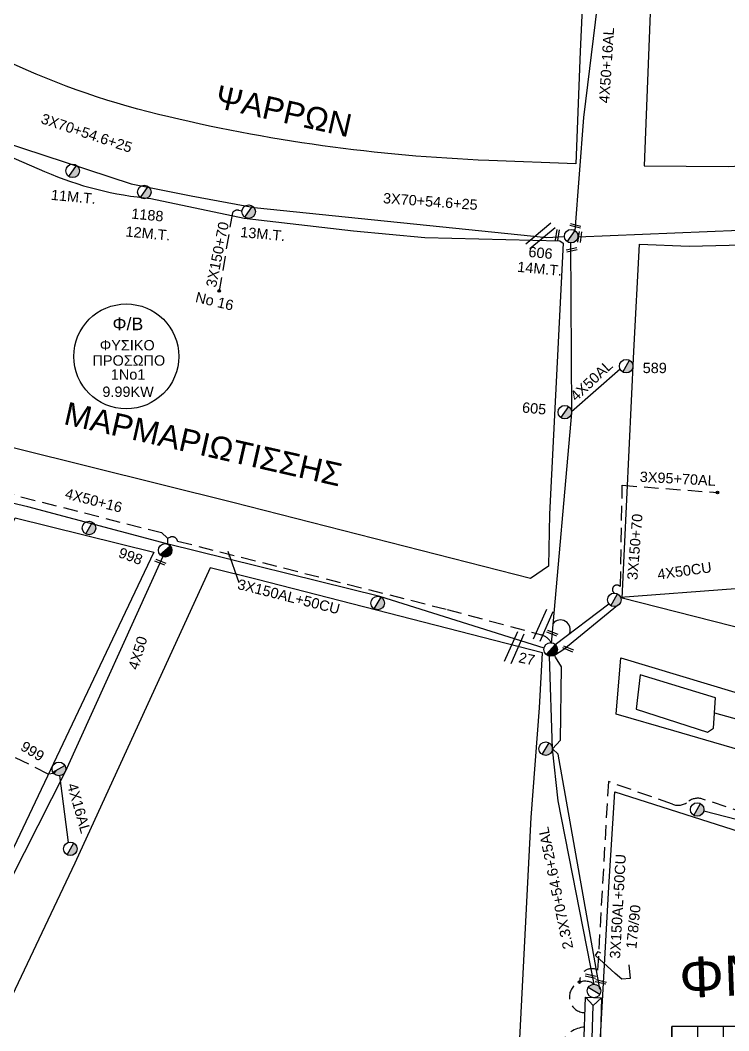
# Model space of a CAD drawing. Header units: millimetres. Extents: x 898 to 5598, y 789 to 3443.
# Drawn here: x 2477 to 2600.3, y 1443 to 1619 of the extents above; entities that cross this region are included whole.
import ezdxf
from ezdxf.enums import TextEntityAlignment as Align

# ---------------------------------------------------------------- set-up
doc = ezdxf.new("R2010")
doc.units = ezdxf.units.MM
doc.linetypes.add('DASHED', pattern=[19.05, 12.7, -6.35])
for name, color, linetype in [('Pillar OTE', 7, 'Continuous'), ('Άγνωστα', 7, 'Continuous'), ('Ασφαλειοκιβώτια Χ.Τ 9 αναχωρήσεων', 7, 'Continuous'), ('Γυμνά εναέρια ΧΤ (1Φ)   2x16AL', 7, 'Continuous'), ('Γυμνά εναέρια ΧΤ (3Φ)   4x50CU', 7, 'Continuous'), ('Γυμνά εναέρια ΧΤ και ΦΟΠ (3Φ)   4x50+16AL', 7, 'Continuous'), ('Επιγραφές - Σχήματα', 7, 'Continuous'), ('Καλώδια ΧΤ   3x150+50AL XLPE', 7, 'DASHED'), ('Καλώδια ΧΤ   3x150+70AL', 7, 'DASHED'), ('Καλώδια ΧΤ   3x150AL+50CU', 7, 'DASHED'), ('Μηχανική τομή', 7, 'Continuous'), ('Στύλος ΦΜ', 7, 'Continuous'), ('Στύλος ΦΜ @ 1', 7, 'Continuous'), ('Συνδέσεις', 7, 'Continuous'), ('Συνεστραμμένα ΧΤ   3x70+54.6+25 AL', 7, 'SYN_LINE'), ('Τομή', 7, 'Continuous'), ('Υποσταθμός εναέριος 2 στύλων', 7, 'Continuous'), ('Υποσταθμός πόλεως', 7, 'Continuous'), ('Υπόβαθρο ΔΕΗ', 7, 'Continuous'), ('Υπόγεια καλώδια Παροχών ΧΤ   4x16AL', 7, 'DASHED'), ('Υπόγεια καλώδια Παροχών ΧΤ   4x50AL', 7, 'DASHED')]:
    doc.layers.add(name, color=color, linetype=linetype)
doc.styles.add('ar', font='arial.ttf')
doc.styles.add('arial', font='arial.ttf')
doc.styles.get("Standard").update_dxf_attribs({"font": 'arial.ttf'})
doc.linetypes.add('SYN_LINE', pattern='A,0.5,-0.0001,["/\\/\\/\\/",Standard,S=0.1,R=0,X=0,Y=-0.05],-0.25', length=0.7501)
doc.dimstyles.new('ISO-25', dxfattribs={"dimtxt": 2.5, "dimasz": 2.5, "dimexe": 1.25, "dimexo": 0.625, "dimtad": 1, "dimtxsty": 'Standard', "dimcen": 2.5, "dimadec": 0, "dimazin": 0, "dimtfac": 1, "dimtmove": 0, "dimatfit": 3, "dimfxl": 1, "dimarcsym": 0})

# ---------------------------------------------------------------- blocks, each defined once
blk = doc.blocks.new('ΥΠΑΡΧΩΝ ΤΣΙΜΕΝΤΕΝΙΟΣ ΣΤΥΛΟΣ')
at = {"layer": 'Στύλος ΦΜ'}
blk.add_hatch(color=7, dxfattribs=at).paths.add_polyline_path([(-1.29, -2.28, 0.574793), (2.62, 0, 0.268822), (1.3, 2.27)])
at = {"layer": 'Στύλος ΦΜ', "color": 7}
blk.add_line((-1.29, -2.28), (1.3, 2.27), dxfattribs=at)
blk.add_circle((0, 0), 2.62, dxfattribs=at)
at = {"layer": 'Στύλος ΦΜ', "flags": 4}
for tag, p in [('ΑΡΙΘΜΟΣ', (-4.68, 8.05)), ('ΤΥΠΟΣ', (-4.91, 3.03))]:
    blk.add_attdef(tag, p, '', height=4, dxfattribs=at)
blk = doc.blocks.new('ΑΣΦΑΛΕΙΟΚΙΒΩΤΙΟ ΥΠΟΣΤΑΘΜΟΥ 9 ΑΝΑΧΩΡΗΣΕΩΝ')
at = {"layer": 'Ασφαλειοκιβώτια Χ.Τ 9 αναχωρήσεων', "ltscale": 40}
for p, q in [((-23.8, 40.36), (24.02, 40.36)), ((-9.72, 40.36), (-9.72, -40.64)), ((9.94, 40.36), (9.94, -40.64)), ((-23.8, 31.36), (24.02, 31.36)), ((-23.8, 22.36), (24.02, 22.36)), ((-23.8, 13.36), (24.02, 13.36)), ((-23.8, 4.36), (24.02, 4.36)), ((-23.8, -4.64), (24.02, -4.64)), ((-23.8, -13.64), (24.02, -13.64)), ((-23.8, -22.64), (24.02, -22.64)), ((-23.8, -31.64), (24.02, -31.64))]:
    blk.add_line(p, q, dxfattribs=at)
at = {"layer": 'Ασφαλειοκιβώτια Χ.Τ 9 αναχωρήσεων'}
blk.add_lwpolyline([(-23.8, -40.64), (24.02, -40.64), (24.02, 40.36), (-23.8, 40.36)], close=True, dxfattribs=at)
for s, p in [('1', (-18.13, 36.98)), ('2', (-18.13, 28.42)), ('3', (-18.13, 19.34)), ('4', (-18.13, 10.32)), ('5', (-18.13, 1.31)), ('6', (-18.13, -7.83)), ('7', (-18.13, -16.07)), ('8', (-18.13, -25.75)), ('9', (-18.13, -34.45))]:
    blk.add_text(s, height=3.6, rotation=270, dxfattribs=at).set_placement(p)
at = {"layer": 'Ασφαλειοκιβώτια Χ.Τ 9 αναχωρήσεων', "ltscale": 40}
for tag, height, p in [('ΟΝΟΜΑ', 5, (-0.16, 44.31)), ('ΚΕΙΜΕΝΟ 1', 2, (17.06, 35.59)), ('ΚΕΙΜΕΝΟ 2', 2, (17.06, 26.88)), ('ΚΕΙΜΕΝΟ 3', 2, (17.06, 17.69)), ('ΚΕΙΜΕΝΟ 4', 2, (17.06, 8.71)), ('ΚΕΙΜΕΝΟ 5', 2, (17.06, -0.13)), ('ΚΕΙΜΕΝΟ 6', 2, (17.06, -9.05)), ('ΚΕΙΜΕΝΟ 7', 2, (17.06, -18.13)), ('ΚΕΙΜΕΝΟ 8', 2, (17.06, -26.85)), ('ΚΕΙΜΕΝΟ 9', 2, (17.06, -35.99)), ('ΣΧ', 2, (-0.1, -42.64))]:
    blk.add_attdef(tag, text='', height=height, dxfattribs=at).set_placement(p, align=Align.MIDDLE_CENTER)
blk = doc.blocks.new('ΥΠΟΣΤΑΘΜΟΣ ΕΝΑΕΡΙΟΣ ΕΠΙ 2 ΣΤΥΛΩΝ')
at = {"layer": 'Υποσταθμός εναέριος 2 στύλων', "linetype": 'Continuous'}
for points in [[(-11.97, -2.11, 0.574793), (-8.45, -0.07, 0.268822), (-9.64, 1.98)], [(9.68, -2.15, 0.574793), (13.19, -0.1, 0.268822), (12.01, 1.95)]]:
    blk.add_hatch(color=256, dxfattribs=at).paths.add_polyline_path(points)
for p, q in [((-11.97, -2.11), (-9.64, 1.98)), ((9.68, -2.15), (12.01, 1.95))]:
    blk.add_line(p, q, dxfattribs=at)
for centre in [(-10.81, -0.07), (10.84, -0.1)]:
    blk.add_circle(centre, 2.36, dxfattribs=at)
at = {"layer": 'Υποσταθμός πόλεως', "linetype": 'Continuous', "ltscale": 40}
blk.add_lwpolyline([(-8.57, 2.82), (8.57, 2.82), (8.57, -2.82), (-8.57, -2.82)], close=True, dxfattribs=at)
for points in [[(-5.75, 0), (-8.57, 2.82)], [(-8.57, -2.82), (-5.75, 0)], [(-5.75, 0), (5.75, 0)], [(5.75, 0), (8.57, 2.82)], [(8.57, -2.82), (5.75, 0)]]:
    blk.add_lwpolyline(points, dxfattribs=at)
at = {"layer": 'Υποσταθμός εναέριος 2 στύλων', "ltscale": 40, "flags": 1}
for tag, p in [('ΜΕΤΑΣΧΗΜΑΤΙΣΜΟΣ', (14.09, 2.51)), ('ΙΣΧΥΣ', (14.07, -0.28)), ('ΑΡΙΘΜΟΣ', (14.19, -3))]:
    blk.add_attdef(tag, p, '', height=1.8, dxfattribs=at)
blk = doc.blocks.new('ΤΟΜΗ')
at = {"layer": 'Τομή', "ltscale": 40}
for p, q in [((-5.68, 0), (5.68, 0)), ((5.68, -2.33), (-5.68, -2.33))]:
    blk.add_line(p, q, dxfattribs=at)
blk = doc.blocks.new('ΜΗΧΑΝΙΚΗ ΤΟΜΗ')
at = {"layer": 'Μηχανική τομή', "ltscale": 40}
for p, q in [((-1.89, 0.78), (1.89, 0.78)), ((1.89, 0), (-1.89, 0))]:
    blk.add_line(p, q, dxfattribs=at)
blk = doc.blocks.new('_ΣΥΝΔΕΣΗ')
at = {"layer": 'Συνδέσεις', "linetype": 'SYN_LINE', "ltscale": 40}
blk.add_hatch(color=256, dxfattribs=at).paths.add_polyline_path([(0.5, -0.01, 1), (-0.5, -0.01, 1)])
at = {"layer": 'Συνδέσεις'}
blk.add_circle((0, -0.01), 0.5, dxfattribs=at)

msp = doc.modelspace()

# ---------------------------------------------------------------- linework, layer by layer
at = {"layer": 'Pillar OTE', "color": 5, "linetype": 'DASHED', "ltscale": 0.2}
msp.add_arc((2580.85, 1519.85), 0.772, 43.37, 243.2896, dxfattribs=at)
at = {"layer": 'Άγνωστα', "color": 2, "linetype": 'DASHED', "ltscale": 0.2}
msp.add_lwpolyline([(2515.6, 1585.75), (2515.06, 1585.87, 0.320844), (2513.94, 1585.42), (2511.64, 1571.84)], format="xyb", dxfattribs=at)
at = {"layer": 'Άγνωστα', "color": 1, "linetype": 'SYN_LINE', "ltscale": 20}
msp.add_lwpolyline([(2574.07, 1581.26), (2613.46, 1582.91), (2630.29, 1583.76), (2630.32, 1583.81)], dxfattribs=at)
at = {"layer": 'Άγνωστα', "color": 62}
msp.add_lwpolyline([(2572.79, 1580.2), (2572.97, 1550.62), (2569.42, 1510.43)], dxfattribs=at)
at = {"layer": 'Άγνωστα', "color": 5, "linetype": 'DASHED', "ltscale": 0.2}
msp.add_lwpolyline([(2581.79, 1538), (2598.35, 1536.74)], dxfattribs=at)
at = {"layer": 'Άγνωστα', "color": 62, "linetype": 'SYN_LINE', "ltscale": 15}
msp.add_lwpolyline([(2570.11, 1510.3), (2579.45, 1517.35)], dxfattribs=at)
at = {"layer": 'Άγνωστα', "color": 62, "linetype": 'SYN_LINE', "ltscale": 20}
msp.add_lwpolyline([(2576.91, 1451.13), (2570.64, 1483.05), (2569.64, 1492.13), (2569.1, 1508.26)], dxfattribs=at)
at = {"layer": 'Άγνωστα', "color": 5, "linetype": 'SYN_LINE', "ltscale": 20}
msp.add_lwpolyline([(2577.9, 1450.28), (2570.65, 1491.18), (2569.64, 1492.13), (2571.04, 1493.63), (2571.24, 1506.42), (2570.18, 1508.08)], dxfattribs=at)
at = {"layer": 'Άγνωστα', "color": 173, "linetype": 'DASHED', "ltscale": 0.2}
msp.add_lwpolyline([(2483.36, 1488.41), (2482.87, 1487.82), (2481.89, 1487.71), (2472.54, 1492.4)], dxfattribs=at)
at = {"layer": 'Άγνωστα', "color": 7}
msp.add_lwpolyline([(2672.34, 1459.47), (2625.06, 1473.77), (2595.97, 1481.26)], dxfattribs=at)
at = {"layer": 'Γυμνά εναέρια ΧΤ (1Φ)   2x16AL', "color": 173, "linetype": 'Continuous', "ltscale": 0.2}
msp.add_lwpolyline([(2485.41, 1475.83), (2483.89, 1487.45)], dxfattribs=at)
at = {"layer": 'Γυμνά εναέρια ΧΤ (3Φ)   4x50CU', "color": 173}
msp.add_lwpolyline([(2501.83, 1525.58), (2484.81, 1488.13), (2465.69, 1450.39), (2459.24, 1438.88)], dxfattribs=at)
at = {"layer": 'Γυμνά εναέρια ΧΤ (3Φ)   4x50CU', "color": 5, "linetype": 'SYN_LINE', "ltscale": 20}
msp.add_lwpolyline([(2581.47, 1518.54), (2601.5, 1520.03)], dxfattribs=at)
at = {"layer": 'Γυμνά εναέρια ΧΤ (3Φ)   4x50CU', "color": 5, "linetype": 'SYN_LINE', "ltscale": 15}
msp.add_lwpolyline([(2570.18, 1508.08), (2569.97, 1508.42), (2571.63, 1509.47), (2580.96, 1517.14)], dxfattribs=at)
at = {"layer": 'Γυμνά εναέρια ΧΤ και ΦΟΠ (3Φ)   4x50+16AL', "color": 1, "ltscale": 40}
msp.add_lwpolyline([(2573.57, 1582.33), (2575.11, 1602.04), (2577.48, 1621.5), (2577.69, 1641.31), (2577.61, 1659.31)], dxfattribs=at)
at = {"layer": 'Γυμνά εναέρια ΧΤ και ΦΟΠ (3Φ)   4x50+16AL', "color": 1}
msp.add_lwpolyline([(2568.18, 1509.65), (2539.57, 1518.61), (2502.52, 1527.83), (2478.34, 1534.24), (2445.68, 1541.89), (2409.95, 1552.2)], dxfattribs=at)
at = {"layer": 'Επιγραφές - Σχήματα', "linetype": 'Continuous', "ltscale": 20}
msp.add_lwpolyline([(2582.95, 1454.51), (2583.18, 1452.11), (2581.69, 1451.99), (2580.55, 1453.02), (2577.11, 1456.11), (2577.57, 1456.8), (2578.03, 1456.57)], dxfattribs=at)
at = {"layer": 'Επιγραφές - Σχήματα', "color": 202}
msp.add_circle((2495.47, 1560.44), 9.13, dxfattribs=at)
at = {"layer": 'Καλώδια ΧΤ   3x150+50AL XLPE', "color": 7, "linetype": 'Continuous', "ltscale": 0.2}
msp.add_arc((2571.04, 1512.84), 1.71, 338.0219, 139.444, dxfattribs=at)
at = {"layer": 'Καλώδια ΧΤ   3x150+50AL XLPE', "color": 62, "linetype": 'DASHED', "ltscale": 0.2}
for centre, radius, start, end in [((2576.48, 1451.76), 2.08, 60.6091, 187.0432), ((2575.32, 1448.92), 2.73, 55.0391, 273.2933)]:
    msp.add_arc(centre, radius, start, end, dxfattribs=at)
at = {"layer": 'Καλώδια ΧΤ   3x150+50AL XLPE', "color": 2, "linetype": 'DASHED', "ltscale": 0.2}
msp.add_arc((2575.48, 1439.01), 4.65, 93.1285, 215.7746, dxfattribs=at)
at = {"layer": 'Καλώδια ΧΤ   3x150+70AL', "color": 173, "ltscale": 0.2}
msp.add_lwpolyline([(2410.38, 1552.89), (2445.8, 1543.89), (2473.44, 1536.95), (2501.57, 1529.76), (2502.65, 1528.79), (2502.64, 1527.79)], dxfattribs=at)
at = {"layer": 'Καλώδια ΧΤ   3x150+70AL', "color": 5, "linetype": 'DASHED', "ltscale": 0.2}
msp.add_lwpolyline([(2581.47, 1520.39), (2581.48, 1520.46), (2581.79, 1538)], dxfattribs=at)
at = {"layer": 'Καλώδια ΧΤ   3x150AL+50CU', "color": 173, "ltscale": 0.2}
msp.add_lwpolyline([(2502.65, 1528.79), (2503.1, 1528.97, -0.462486), (2504.39, 1528.29), (2551.29, 1516.38), (2567.71, 1511.96, -0.186895), (2569.44, 1510.59, 0.571118)], format="xyb", dxfattribs=at)
at = {"layer": 'Καλώδια ΧΤ   3x150AL+50CU', "color": 62, "linetype": 'DASHED', "ltscale": 0.2}
msp.add_lwpolyline([(2659.4, 1439.75), (2660.88, 1446.25), (2665.14, 1462.94), (2627.93, 1473.66), (2603.52, 1480.8), (2595.78, 1483.37, 0.258329), (2593.27, 1482.91, -0.273968), (2590.51, 1482.48), (2579.37, 1486.42), (2577.5, 1453.57)], format="xyb", dxfattribs=at)
at = {"layer": 'Συνεστραμμένα ΧΤ   3x70+54.6+25 AL', "color": 2, "linetype": 'SYN_LINE', "ltscale": 15}
msp.add_lwpolyline([(2450.16, 1607.56), (2473.53, 1597.95), (2496.31, 1590.51), (2506.74, 1588.41), (2517.72, 1586.34), (2568.66, 1581.17), (2571.72, 1581.32)], dxfattribs=at)
at = {"layer": 'Υπόβαθρο ΔΕΗ'}
for points in [[(2456.99, 1620.08), (2472.97, 1647.06), (2483.91, 1666), (2489.03, 1675.6), (2508.55, 1669.52, 0.044871), (2527.24, 1665.48), (2544.92, 1662.08), (2558.1, 1660.26), (2569.07, 1659.15), (2576.12, 1658.78), (2575.18, 1628.69), (2574.49, 1613.54), (2573.72, 1593.98), (2558.54, 1594.56, -0.050227), (2501.08, 1602.56, -0.053215), (2472.95, 1612.67, 0.008527), (2456.99, 1620.08, -1.064285)], [(2588.17, 1658.73), (2585.6, 1593.61), (2600.21, 1593.53), (2638.16, 1595.46), (2662.85, 1599.06), (2677.75, 1601.63), (2694.87, 1604.57), (2701.21, 1632.7), (2703.84, 1644.35), (2710.29, 1670.47), (2707.62, 1673.27), (2667.46, 1665.39, -0.032778), (2628.16, 1660.31, -0.017361), (2607.17, 1659.72, 0.029543), (2588.17, 1658.73, -3.72203)], [(2425.64, 1557.09), (2424.57, 1561.42), (2449.58, 1606.38), (2481.26, 1592.62, 0.081449), (2499.76, 1587.95), (2515.96, 1584.53), (2535.01, 1582.31), (2547.44, 1581.12), (2570.9, 1580.56), (2571.5, 1580.16), (2569.13, 1532.95), (2568.95, 1523.92), (2565.83, 1521.78), (2514.03, 1535.01), (2476.49, 1544.34), (2434.76, 1554.95), (2425.64, 1557.09)]]:
    msp.add_lwpolyline(points, format="xyb", dxfattribs=at)
for points in [[(2665.47, 1472.82), (2629.95, 1482.94), (2632.62, 1505.38), (2581.76, 1518.35), (2583.78, 1561.3), (2584.8, 1579.96), (2593.44, 1579.61), (2611.95, 1580.1), (2636.73, 1581.81), (2682.49, 1588.75), (2688.53, 1589.57), (2690.82, 1587.54), (2679.58, 1536.77), (2665.47, 1472.82)], [(2456.26, 1491.96), (2476.11, 1532.34), (2500.29, 1526.33), (2489.76, 1504.25), (2472.06, 1467.05), (2462.12, 1446.35), (2426.56, 1461.49), (2401.83, 1473.38), (2381.88, 1482.55), (2381.44, 1483.23)], [(2567.9, 1508.84), (2518.26, 1521.6), (2510.06, 1523.63), (2486.53, 1472.19), (2472.43, 1442.55), (2550.15, 1408.98), (2562.71, 1416.73), (2565.92, 1480.13), (2567.38, 1499.23), (2567.9, 1508.84)], [(2621.81, 1495.83), (2620.82, 1486.47), (2590.78, 1495.24), (2580.74, 1498.17), (2581.53, 1507.95), (2621.81, 1495.83)], [(2598, 1501.01), (2584.88, 1504.98), (2584.23, 1499.03), (2596.6, 1494.99), (2597.65, 1495.72), (2598, 1501.01)], [(2597.83, 1498.37), (2602.05, 1497.25)], [(2580.51, 1484.65), (2602.34, 1477.66), (2663.14, 1460.51), (2649.68, 1405.22), (2645.34, 1390.77), (2606.47, 1397.07), (2575.73, 1402.53), (2578.26, 1446.09), (2579.47, 1468.06), (2580.51, 1484.65)]]:
    msp.add_lwpolyline(points, dxfattribs=at)
at = {"layer": 'Υπόγεια καλώδια Παροχών ΧΤ   4x50AL', "color": 62, "linetype": 'Continuous', "ltscale": 0.2}
msp.add_lwpolyline([(2572.96, 1550.86), (2581.4, 1558.28)], dxfattribs=at)

# ---------------------------------------------------------------- block references
at = {"layer": 'Ασφαλειοκιβώτια Χ.Τ 9 αναχωρήσεων', "xscale": 0.5, "yscale": 0.5, "zscale": 0.5, "rotation": 90}
msp.add_blockref('ΑΣΦΑΛΕΙΟΚΙΒΩΤΙΟ ΥΠΟΣΤΑΘΜΟΥ 9 ΑΝΑΧΩΡΗΣΕΩΝ', (2610.62, 1431.78), dxfattribs=at)
at = {"layer": 'Μηχανική τομή'}
for p, xscale, yscale, zscale, rotation in [((2573.69, 1583.36), 0.4999999999999993, 0.4999999999999993, 0.4999999999999993, 165.4377968256886), ((2570.68, 1581.54), 0.4999999999999992, 0.4999999999999992, 0.4999999999999992, 81.4667052594302), ((2574.58, 1581.22), 0.4999999999999993, 0.4999999999999993, 0.4999999999999993, 81.4667052594302), ((2572.96, 1579.18), 0.4999999999999993, 0.4999999999999993, 0.4999999999999993, 192.8221399130422), ((2501.46, 1524.8), 0.4999999999999994, 0.4999999999999994, 0.4999999999999994, 158.0723474601361), ((2569.68, 1512.44), 0.4999999999999994, 0.4999999999999994, 0.4999999999999994, 158.0723474601361), ((2572.45, 1509.68), 0.4999999999999994, 0.4999999999999994, 0.4999999999999994, 158.0723474601361), ((2576.32, 1452.72), 0.4999999999999994, 0.4999999999999994, 0.4999999999999994, 166.8270756360896), ((2578.11, 1451.71), 0.4999999999999994, 0.4999999999999994, 0.4999999999999994, 166.8270756360896)]:
    msp.add_blockref('ΜΗΧΑΝΙΚΗ ΤΟΜΗ', p, dxfattribs=dict(at, xscale=xscale, yscale=yscale, zscale=zscale, rotation=rotation))
at = {"layer": 'Στύλος ΦΜ @ 1', "ltscale": 40}
ref = msp.add_blockref('ΥΠΑΡΧΩΝ ΤΣΙΜΕΝΤΕΝΙΟΣ ΣΤΥΛΟΣ', (2486.12, 1592.74), dxfattribs=dict(at, xscale=0.4499999999998179, yscale=0.4499999999998179, zscale=0.4499999999998179, rotation=354.6302233708442))
ref.add_attrib('ΤΥΠΟΣ', '11M.T.', (2482.3, 1587.71), dxfattribs={"layer": 'Στύλος ΦΜ', "height": 1.8, "rotation": 354.6302, "flags": 4})
ref = msp.add_blockref('ΥΠΑΡΧΩΝ ΤΣΙΜΕΝΤΕΝΙΟΣ ΣΤΥΛΟΣ', (2498.6, 1589.06), dxfattribs=dict(at, xscale=0.449999999999818, yscale=0.449999999999818, zscale=0.449999999999818, rotation=354.6302233708442))
ref.add_attrib('ΤΥΠΟΣ', '12M.T.', (2495.28, 1581.33), dxfattribs={"layer": 'Στύλος ΦΜ', "height": 1.8, "rotation": 354.6302, "flags": 4})
ref.add_attrib('ΑΡΙΘΜΟΣ', '1188', (2496.28, 1584.44), dxfattribs={"layer": 'Στύλος ΦΜ', "height": 1.8, "rotation": 354.6302, "flags": 4})
ref = msp.add_blockref('ΥΠΑΡΧΩΝ ΤΣΙΜΕΝΤΕΝΙΟΣ ΣΤΥΛΟΣ', (2516.77, 1585.64), dxfattribs=dict(at, xscale=0.4499999999998179, yscale=0.4499999999998179, zscale=0.4499999999998179, rotation=354.6302233708442))
ref.add_attrib('ΤΥΠΟΣ', '13M.T.', (2515.25, 1581.23), dxfattribs={"layer": 'Στύλος ΦΜ', "height": 1.8, "rotation": 354.6302, "flags": 4})
ref = msp.add_blockref('ΥΠΑΡΧΩΝ ΤΣΙΜΕΝΤΕΝΙΟΣ ΣΤΥΛΟΣ', (2572.9, 1581.37), dxfattribs=dict(at, xscale=0.4499999999998178, yscale=0.4499999999998178, zscale=0.4499999999998178, rotation=354.6302233708442))
ref.add_attrib('ΤΥΠΟΣ', '14M.T.', (2563.46, 1575.18), dxfattribs={"layer": 'Στύλος ΦΜ', "height": 1.8, "rotation": 354.6302, "flags": 4})
ref.add_attrib('ΑΡΙΘΜΟΣ', '606', (2565.4, 1577.78), dxfattribs={"layer": 'Στύλος ΦΜ', "height": 1.8, "rotation": 354.6302, "flags": 4})
ref = msp.add_blockref('ΥΠΑΡΧΩΝ ΤΣΙΜΕΝΤΕΝΙΟΣ ΣΤΥΛΟΣ', (2582.48, 1558.74), dxfattribs=dict(at, xscale=0.4499999999998181, yscale=0.4499999999998181, zscale=0.4499999999998181))
ref.add_attrib('ΤΥΠΟΣ', '589', (2585.35, 1557.53), dxfattribs={"layer": 'Στύλος ΦΜ', "height": 1.8, "flags": 4})
ref = msp.add_blockref('ΥΠΑΡΧΩΝ ΤΣΙΜΕΝΤΕΝΙΟΣ ΣΤΥΛΟΣ', (2571.79, 1550.73), dxfattribs=dict(at, xscale=0.4499999999998178, yscale=0.4499999999998178, zscale=0.4499999999998178, rotation=354.6302233708442))
ref.add_attrib('ΑΡΙΘΜΟΣ', '605', (2564.29, 1550.69), dxfattribs={"layer": 'Στύλος ΦΜ', "height": 1.8, "rotation": 354.6302, "flags": 4})
at = {"layer": 'Στύλος ΦΜ @ 1', "ltscale": 40, "xscale": 0.4499999999998181, "yscale": 0.4499999999998181, "zscale": 0.4499999999998181}
for p in [(2488.98, 1530.56), (2539.22, 1517.49), (2580.4, 1518.06), (2568.46, 1492.13), (2594.83, 1481.55), (2485.73, 1474.7)]:
    msp.add_blockref('ΥΠΑΡΧΩΝ ΤΣΙΜΕΝΤΕΝΙΟΣ ΣΤΥΛΟΣ', p, dxfattribs=at)
at = {"layer": 'Στύλος ΦΜ @ 1', "ltscale": 40}
ref = msp.add_blockref('ΥΠΑΡΧΩΝ ΤΣΙΜΕΝΤΕΝΙΟΣ ΣΤΥΛΟΣ', (2502.23, 1526.68), dxfattribs=dict(at, xscale=0.449999999999818, yscale=0.449999999999818, zscale=0.449999999999818, rotation=339.7658666816023))
ref.add_attrib('ΤΥΠΟΣ', '998', (2493.95, 1525.54), dxfattribs={"layer": 'Στύλος ΦΜ', "height": 1.8, "rotation": 339.7659, "flags": 4})
ref = msp.add_blockref('ΥΠΑΡΧΩΝ ΤΣΙΜΕΝΤΕΝΙΟΣ ΣΤΥΛΟΣ', (2569.34, 1509.42), dxfattribs=dict(at, xscale=0.4499999999998181, yscale=0.4499999999998181, zscale=0.4499999999998181, rotation=348.5488456580433))
ref.add_attrib('ΤΥΠΟΣ', '27', (2563.63, 1507.19), dxfattribs={"layer": 'Στύλος ΦΜ', "height": 1.8, "rotation": 348.5488, "flags": 4})
ref = msp.add_blockref('ΥΠΑΡΧΩΝ ΤΣΙΜΕΝΤΕΝΙΟΣ ΣΤΥΛΟΣ', (2483.74, 1488.62), dxfattribs=dict(at, xscale=0.4499999999998181, yscale=0.4499999999998181, zscale=0.4499999999998181, rotation=328.6781139666348))
ref.add_attrib('ΤΥΠΟΣ', '999', (2476.89, 1492.03), dxfattribs={"layer": 'Στύλος ΦΜ', "height": 1.8, "rotation": 328.6781, "flags": 4})
at = {"layer": 'Συνδέσεις', "xscale": 0.4499999999999886, "yscale": 0.4499999999999886, "zscale": 0.4499999999999886}
for p in [(2511.64, 1571.84), (2598.35, 1536.75), (2574.36, 1451.51)]:
    msp.add_blockref('_ΣΥΝΔΕΣΗ', p, dxfattribs=at)
at = {"layer": 'Τομή', "xscale": 0.5, "yscale": 0.5, "zscale": 0.5}
for p, rotation in [((2567.16, 1581.88), 39.8320242081554), ((2568.58, 1513.39), 246.2310675850567), ((2563.52, 1509.49), 246.2310675850567)]:
    msp.add_blockref('ΤΟΜΗ', p, dxfattribs=dict(at, rotation=rotation))
at = {"layer": 'Υποσταθμός εναέριος 2 στύλων', "xscale": 0.5, "yscale": 0.5, "zscale": 0.5, "rotation": 88.29639307625254}
msp.add_blockref('ΥΠΟΣΤΑΘΜΟΣ ΕΝΑΕΡΙΟΣ ΕΠΙ 2 ΣΤΥΛΩΝ', (2576.66, 1444.54), dxfattribs=at)

# ---------------------------------------------------------------- texts
at = {"ltscale": 40, "width": 94.4586, "attachment_point": 1, "style": 'arial'}
for s, insert, char_height, rotation in [('ΨΑΡΡΩΝ', (2511.55, 1607.73), 4, 347.3904), ('MAPMAPIΩTIΣΣHΣ', (2485.27, 1552.58), 4, 347.2308), ('ΦN-38', (2591.57, 1455.77), 7, 2.1857)]:
    msp.add_mtext(s, dxfattribs=dict(at, insert=insert, char_height=char_height, rotation=rotation))
at = {"layer": 'Άγνωστα', "ltscale": 40, "char_height": 1.8, "attachment_point": 1, "style": 'arial'}
for s, insert, width, rotation in [('3X70+54.6+25', (2481.04, 1602.79), 31.6072, 341.5697), ('3X70+54.6+25', (2540.23, 1588.92), 31.6072, 355.8263), ('3X150+70', (2509.32, 1572.7), 31.6072, 78.7432), ('No 16', (2507.78, 1571.69), 11.3386, 346.719), ('3X95+70AL', (2584.9, 1540.41), 31.6072, 356.8881), ('4X50+16', (2485.12, 1537.51), 31.6072, 345.4088), ('3X150+70', (2582.63, 1521.6), 31.6072, 85.506), ('4X50', (2495.76, 1506.26), 31.6072, 73.3765), ('2.3X70+54.6+25AL', (2571.51, 1457.09), 31.6072, 101.6261), ('178/90', (2582.45, 1457.39), 11.3386, 84.2791)]:
    msp.add_mtext(s, dxfattribs=dict(at, insert=insert, width=width, rotation=rotation))
at = {"layer": 'Γυμνά εναέρια ΧΤ (3Φ)   4x50CU', "ltscale": 40, "insert": (2587.79, 1523.36), "char_height": 1.8, "width": 31.6072, "attachment_point": 1, "rotation": 7.887, "style": 'arial'}
msp.add_mtext('4X50CU', dxfattribs=at)
at = {"layer": 'Γυμνά εναέρια ΧΤ και ΦΟΠ (3Φ)   4x50+16AL', "ltscale": 40, "insert": (2577.72, 1604.6), "char_height": 1.8, "width": 31.6072, "attachment_point": 1, "rotation": 86.2305, "style": 'arial'}
msp.add_mtext('4X50+16AL', dxfattribs=at)
at = {"layer": 'Επιγραφές - Σχήματα', "color": 1, "style": 'ar'}
for s, height, p in [('Φ/Β', 2.2, (2495.74, 1566.15)), ('ΦΥΣΙΚΟ ', 1.8, (2495.98, 1562.39)), ('1No1', 1.8, (2495.78, 1557.28)), ('9.99KW', 1.8, (2495.78, 1554.29))]:
    msp.add_text(s, height=height, dxfattribs=at).set_placement(p, align=Align.MIDDLE)
at = {"layer": 'Επιγραφές - Σχήματα', "color": 1, "insert": (2489.59, 1560.63), "char_height": 1.8, "width": 12.958, "attachment_point": 1}
msp.add_mtext('ΠΡΟΣΩΠΟ', dxfattribs=at)
at = {"layer": 'Καλώδια ΧΤ   3x150AL+50CU', "ltscale": 0.2, "char_height": 1.8, "width": 31.6072, "attachment_point": 1, "style": 'arial'}
for insert, rotation in [((2515.12, 1521.72), 345.884), ((2579.6, 1455.64), 86.7203)]:
    msp.add_mtext('3X150AL+50CU', dxfattribs=dict(at, insert=insert, rotation=rotation))
at = {"layer": 'Υπόγεια καλώδια Παροχών ΧΤ   4x16AL', "ltscale": 0.2, "insert": (2486.89, 1486.33), "char_height": 1.8, "width": 31.6072, "attachment_point": 1, "rotation": 285.9082, "style": 'arial'}
msp.add_mtext('4X16AL', dxfattribs=at)
at = {"layer": 'Υπόγεια καλώδια Παροχών ΧΤ   4x50AL', "ltscale": 0.2, "insert": (2572.53, 1553.83), "char_height": 1.8, "width": 31.6072, "attachment_point": 1, "rotation": 43.1264, "style": 'arial'}
msp.add_mtext('4X50AL', dxfattribs=at)

# ---------------------------------------------------------------- leaders
at = {"layer": 'Επιγραφές - Σχήματα', "ltscale": 40}
msp.add_leader([(2513.13, 1526.52), (2515.07, 1521.06)], dimstyle='ISO-25', override={"dimasz": 1, "dimtad": 0}, dxfattribs=at)

doc.saveas('drawing.dxf')
